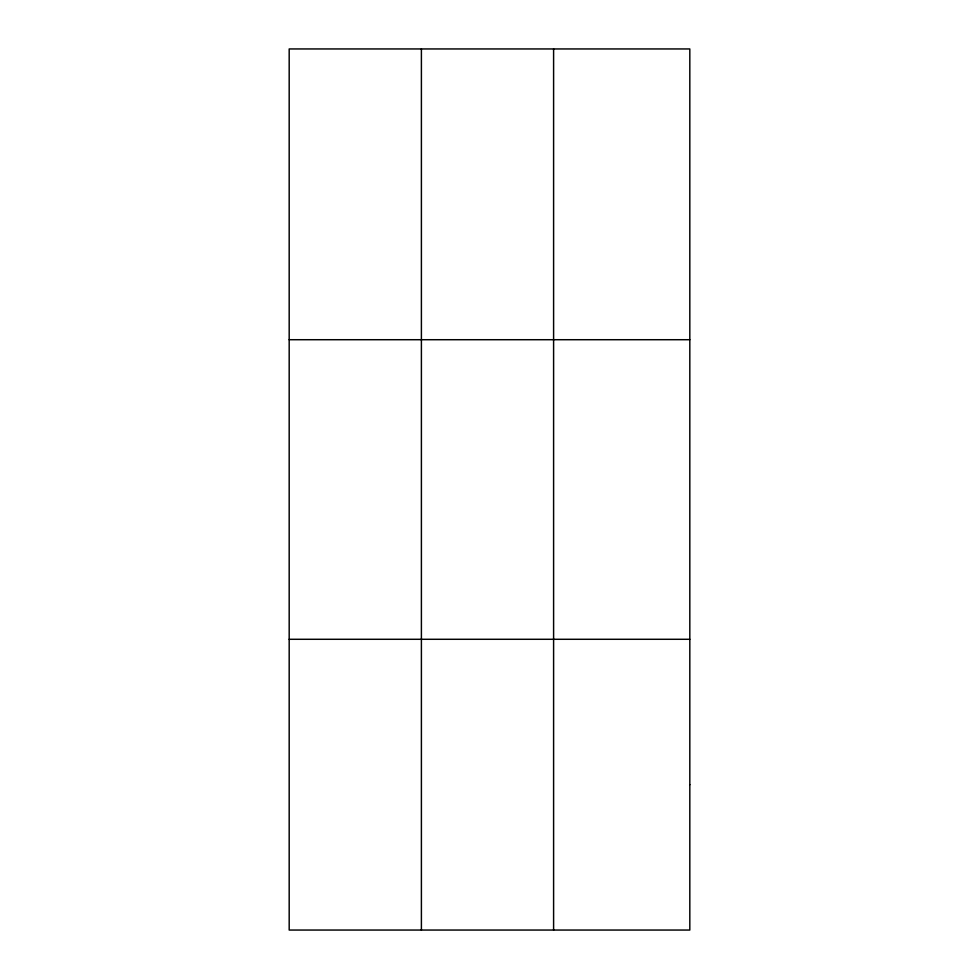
<?xml version="1.0" encoding="UTF-8"?>
<svg xmlns="http://www.w3.org/2000/svg" width="979" height="979" viewBox="0 0 979 979"><rect width="100%" height="100%" fill="white"/><g stroke="black" fill="none" stroke-linecap="round" stroke-linejoin="round"><path stroke-width="1.47" d="M421.398 48.95L421.398 930.05M553.6 48.95L553.6 930.05M289.184 339.713L689.816 339.713M289.184 639.287L689.816 639.287M689.816 784.668L689.816 930.05L289.184 930.05L289.184 48.95L689.816 48.95L689.816 784.668"/></g></svg>
